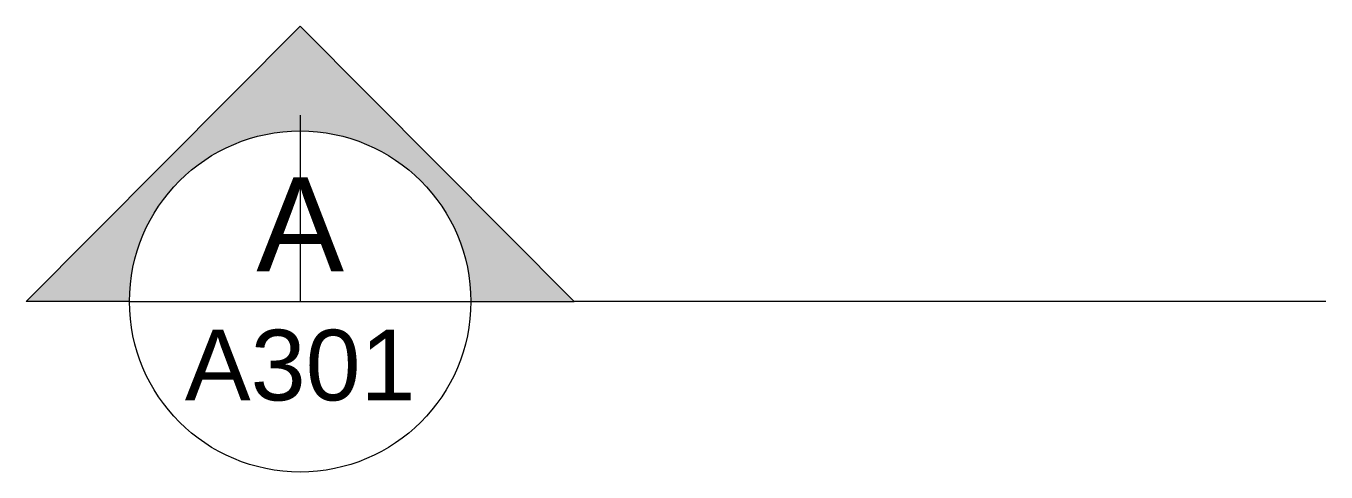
# Model space of a CAD drawing. Header units: millimetres. Extents: x -10.2 to 11.7, y -15.1 to 28.4.
# Drawn here: x -1.701 to -0.322, y 4.388 to 4.862 of the extents above; entities that cross this region are included whole.
import ezdxf
from ezdxf.enums import TextEntityAlignment as Align

# ---------------------------------------------------------------- set-up
doc = ezdxf.new("R2010")
doc.units = ezdxf.units.MM
doc.layers.add('A-PRSP-1', color=7, linetype='Continuous', lineweight=40)
doc.layers.add('A-SECT A-MCUT', color=7, linetype='Continuous', lineweight=20)
doc.styles.get("Standard").update_dxf_attribs({"font": 'Arial.ttf'})

# ---------------------------------------------------------------- blocks, each defined once
blk = doc.blocks.new('SYMBOL')
at = {"layer": 'A-PRSP-1', "linetype": 'Continuous', "lineweight": 20}
h = blk.add_hatch(color=256, dxfattribs=at)
h.dxf.hatch_style = 1
h.paths.add_polyline_path([(11.2063, 4.9481), (11.316, 4.9481, -1), (11.678, 4.9481), (11.7877, 4.9481), (11.497, 5.2405)])
at = {"linetype": 'Continuous', "lineweight": 20}
blk.add_line((11.316, 4.9481), (11.678, 4.9481), dxfattribs=at)
at = {"layer": 'A-PRSP-1', "linetype": 'Continuous', "lineweight": 20}
for p, q in [((11.2063, 4.9481), (11.497, 5.2405)), ((11.7877, 4.9481), (11.497, 5.2405)), ((11.316, 4.9481), (11.2063, 4.9481)), ((11.678, 4.9481), (11.7877, 4.9481))]:
    blk.add_line(p, q, dxfattribs=at)
blk.add_circle((11.497, 4.9481), 0.181, dxfattribs=at)
at = {"linetype": 'Continuous', "lineweight": 20}
for tag, p in [('TAVOLA', (11.497, 5.08)), ('SEZIONE', (11.497, 4.9181))]:
    blk.add_attdef(tag, text='', height=0.1, dxfattribs=at).set_placement(p, align=Align.TOP_CENTER)

msp = doc.modelspace()

# ---------------------------------------------------------------- linework, layer by layer
at = {"layer": 'A-SECT A-MCUT', "color": 64, "lineweight": 15}
msp.add_line((-1.4099, 4.7671), (-1.4099, 4.5692), dxfattribs=at)
at = {"layer": 'A-SECT A-MCUT', "color": 64, "lineweight": 15, "transparency": 33554687}
msp.add_line((-0.3221, 4.5692), (-1.1191, 4.5692), dxfattribs=at)

# ---------------------------------------------------------------- block references
at = {"layer": 'A-SECT A-MCUT', "linetype": 'Continuous', "lineweight": 20}
ref = msp.add_blockref('SYMBOL', (-12.9069, -0.3789), dxfattribs=at)
ref.add_attrib('SEZIONE', 'A', dxfattribs={"layer": '0', "linetype": 'Continuous', "lineweight": 20, "height": 0.1}).set_placement((-1.4099, 4.7011), align=Align.TOP_CENTER)
ref.add_attrib('TAVOLA', 'A301', dxfattribs={"layer": '0', "linetype": 'Continuous', "lineweight": 20, "height": 0.075}).set_placement((-1.4099, 4.5392), align=Align.TOP_CENTER)

doc.saveas('drawing.dxf')
